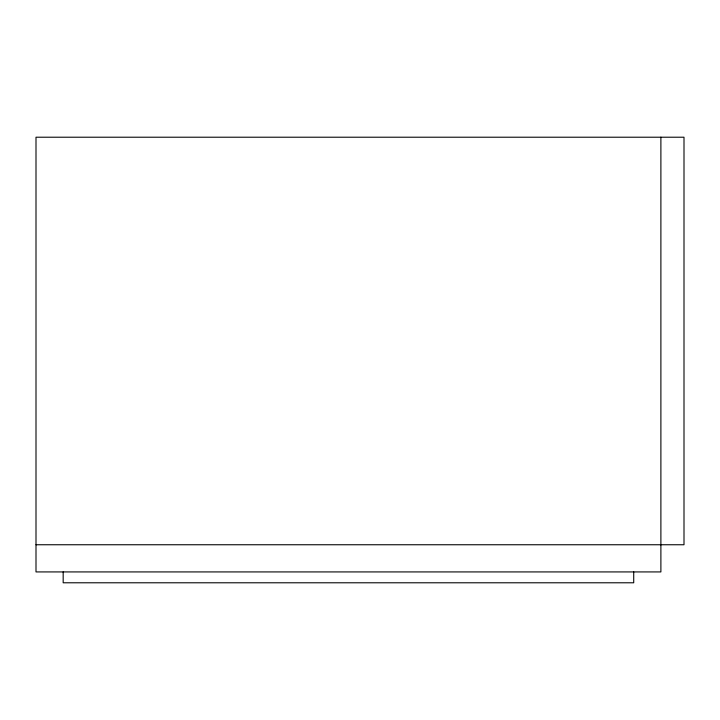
<?xml version="1.0" encoding="UTF-8"?>
<svg xmlns="http://www.w3.org/2000/svg" width="720" height="720" viewBox="0 0 720 720"><rect width="100%" height="100%" fill="white"/><g stroke="black" fill="none" stroke-linecap="round" stroke-linejoin="round"><path stroke-width="1.08" d="M36 544.752L684 544.752L684 137.214L36 137.214L36 571.923L660.888 571.923L660.888 137.214M633.717 571.923L633.717 582.786L63.171 582.786L63.171 571.923"/></g></svg>
